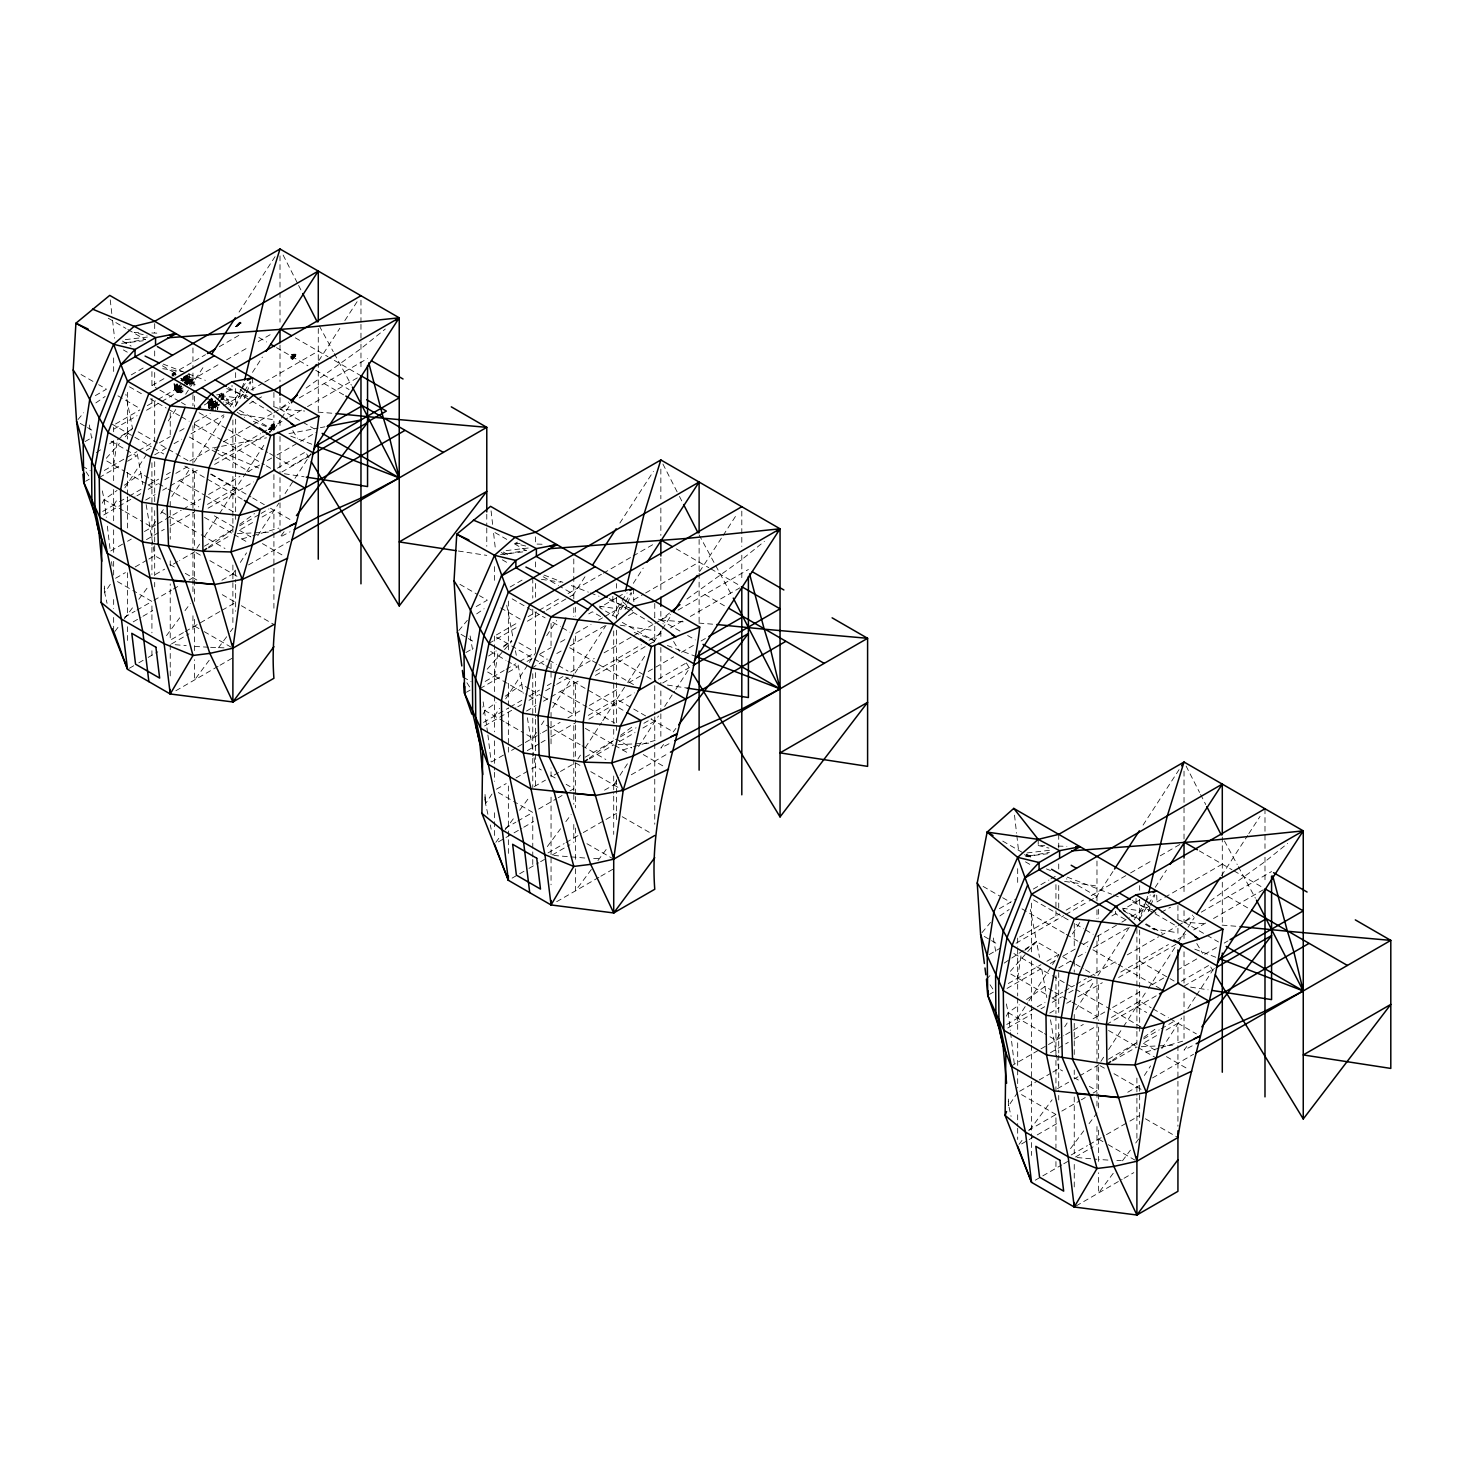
<?xml version="1.0" encoding="UTF-8"?>
<svg xmlns="http://www.w3.org/2000/svg" width="1464" height="1464" viewBox="0 0 1464 1464"><rect width="100%" height="100%" fill="white"/><g stroke="black" fill="none" stroke-linecap="round" stroke-linejoin="round"><path stroke-width="0.75" stroke-dasharray="5 3.75" d="M295.856 354.654L290.714 357.198L294.813 356.081L294.74 354.691L295.106 356.136C287.31 362.798 299.461 352.568 294.081 354.727L291.72 354.325L295.527 354.233L292.617 359.137L294.74 354.819L292.709 359.137L296.094 355.038L291.062 358.46L295.856 354.654L294.173 354.727C299.059 353.867 288.518 362.798 295.838 354.965L294.941 356.027L295.49 354.544M185.635 384.007C188.344 379.871 181.133 378.206 184.226 379.579L185.47 380.732L185.05 383.477M240.974 323.068C239.547 324.02 238.266 323.489 240.974 323.068C233.709 327.552 235.558 327.552 240.572 322.446L235.869 326.655L240.096 322.226L239.181 322.83L235.942 326.71L240.096 322.226L240.938 322.794L236.381 326.618L240.096 322.226L238.961 324.056M179.413 385.49L180.914 390.339L178.919 390.705L174.326 388.052L176.998 385.709L178.919 386.807L178.919 389.497L175.643 391.4L174.033 383.714L175.643 391.4L177.785 392.627L182.963 391.84L182.963 387.027M208.858 408.419L208.529 401.74L209.864 409.261M273.841 423.865L271.718 424.615C272.853 441.396 277.501 411.842 270.767 428.458L268.516 430.251L272.103 427.671L271.718 424.615L273.841 423.865L273.914 429.41L269.504 431.697M184.94 382.598C188.051 373.796 192.608 383.696 186.623 384.172M186.953 384.355L187.502 381.226M191.674 380.311C178.26 385.654 198.116 373.448 190.302 384.94M187.447 384.062L188.124 381.83M189.167 378.847L188.801 382.214M189.808 382.726L186.88 383.714M235.942 326.71L239.346 322.83L235.942 326.71L240.663 323.105L237.497 325.264L239.822 322.538L236.308 325.795L239.785 322.263M182.854 381.335L183.275 378.389L187.227 375.608L194.017 379.542L194.017 385.929M187.667 374.711L182.963 377.401L185.214 378.902L184.976 380.603L181.06 378.334M113.661 465.076L117.083 441.927M209.663 400.294L209.608 408.236M494.503 676.057L498.236 650.803M1017.681 978.117L1021.122 954.967M211.237 397.988L210.267 400.532L214.256 401.685L214.531 407.523L218.191 406.205L218.612 404.448L215.885 405.253M294.941 356.027L294.685 354.617C286.596 360.766 293.349 352.421 294.685 354.617L294.813 356.081L296.076 355.166L292.599 358.955M172.715 376.047L173.411 373.338L175.717 373.942L174.564 375.37M212.06 401.301C211.457 403.497 210.999 408.236 214.531 407.523L217.495 405.821M212.536 401.411L213.104 407.431M208.766 402.179L209.206 399.928M210.267 400.532L210.944 409.865M212.317 398.592L210.907 403.405L212.005 410.487M272.084 424.103L273.786 426.262L273.365 428.458L271.206 430.306L270.712 429.172L271.115 427.415L274.079 429.08L269.321 431.715M215.592 402.728L213.524 405.894L215.922 407.267L216.8 403.79L210.907 403.405L215.592 400.715L215.592 408.419M215.922 407.267L216.745 402.161L215.08 401.209M239.291 323.91L240.938 322.794L238.961 323.818L239.584 322.922M185.599 382.214L187.776 379.011L189.753 379.194M190.851 384.355L191.107 379.981M238.98 323.8L239.346 322.83L235.777 326.545L240.005 323.507M290.75 356.905L293.386 357.527L292.892 359.009L295.527 354.233L290.622 357.198M220.57 397.714L235.375 406.26L241.231 390.065M241.963 388.033L244.159 381.958M616.326 597.934L599.545 607.615L616.198 617.241L621.322 603.058M1139.504 899.994L1122.742 909.675L1139.395 919.301L1145.251 903.087M1145.983 901.074L1148.179 894.998M244.232 398.592L245.897 394.438M246.721 392.37L250.875 381.976M625.073 609.573L626.738 605.419M627.562 603.333L631.716 592.957M1148.27 911.633L1149.917 907.479M1150.759 905.393L1154.895 895.016M274.354 426.097L271.773 426.244L271.151 427.762L273.365 428.458L274.354 426.097L272.999 424.487M236.491 326.728L238.852 323.617L236.308 325.649L237.534 324.88M292.196 356.246L290.897 356.96L293.075 354.361M293.129 357.509L292.068 358.955L292.672 356.978L294.813 356.081M171.892 376.065L175.04 373.283L173.576 375.736M102.224 503.177L104.182 499.627L117.047 490.458M211.53 400.367L207.98 402.417L209.48 407.267L211.402 408.383L213.451 407.193L211.53 406.095L209.041 407.944L208.565 404.082L210.853 401.978L210.432 399.727L213.451 401.484L213.524 409.609M483.047 714.158L485.005 710.589L496.04 702.738M1006.244 1016.217L1008.202 1012.649L1019.237 1004.798M235.375 406.26L243.39 392.993M244.525 391.089L250.252 381.61M616.198 617.241L624.213 603.955M625.366 602.07L631.076 592.591M1139.395 919.301L1147.41 906.033M1148.545 904.13L1154.273 894.65M291.684 358.735L294.191 355.953L291.793 358.955L293.093 357.362M113.661 505.098L117.395 499.352M124.861 487.86L147.242 453.401M168.323 420.937L175.772 409.481M185.69 394.219L189.405 388.491M190.649 386.588L204.283 365.579M239.053 312.052L275.049 256.639M209.48 403.552L213.634 397.147M217.697 399.489L221.851 393.084L223.754 394.2L223.754 402.197M215.446 406.992L217.495 403.844L215.592 402.71M221.686 397.403L223.754 394.2L216.617 394.877M155.66 521.44L151.927 527.186L144.277 522.758M160.637 513.791L164.352 508.045M171.819 496.552L190.466 467.84M194.2 462.112L223.937 416.307M230.141 406.754L241.304 389.57M242.548 387.667L246.263 381.921M252.485 372.368L262.404 357.088M199.598 544.169L194.62 551.837L179.615 560.511M204.576 536.519L218.246 515.456M219.49 513.553L245.568 473.403M246.812 471.481L265.405 442.86M274.079 429.501L280.283 419.967M281.527 418.045L290.201 404.668M318.768 360.711L339.868 328.211M344.827 320.579L357.253 301.456M232.886 573.925L235.375 570.1M240.334 562.432L246.556 552.861M257.755 535.641L278.874 503.122M285.077 493.569L293.752 480.21M294.978 478.307L311.1 453.511M494.503 716.061L499.48 708.411M505.684 698.84L528.065 664.382M529.309 662.46L535.531 652.889M546.694 635.724L556.594 620.462M572.717 595.647L585.124 576.542M619.876 523.032L653.402 471.426M536.483 732.421L532.768 738.167L525.1 733.739M541.46 724.753L543.949 720.928M552.66 707.533L573.797 674.977M575.041 673.074L606.023 625.366M612.208 615.832L620.901 602.454M622.145 600.551L627.104 592.902M633.308 583.349L643.245 568.05M577.951 758.974L580.421 755.149M585.399 747.5L601.576 722.612M602.802 720.691L626.409 684.365M627.635 682.462L646.228 653.841M653.676 642.385L661.106 630.929M662.35 629.026L671.043 615.649M699.591 571.674L721.935 537.288M723.179 535.367L736.831 514.34M613.709 784.905L618.686 777.238M619.931 775.334L627.397 763.842M638.578 746.603L658.471 716.006M664.656 706.453L674.575 691.191M675.819 689.288L689.452 668.298M1017.681 1018.139L1027.637 1002.822M1028.881 1000.9L1051.262 966.441M1052.506 964.52L1058.728 954.949M1072.362 933.959L1079.792 922.521M1095.914 897.707L1113.281 870.97M1143.073 825.092L1179.069 769.661M1059.68 1034.481L1055.947 1040.227L1044.473 1033.584M1064.657 1026.813L1067.146 1022.988M1075.839 1009.593L1094.486 980.88M1129.201 927.426L1096.975 977.037L1096.975 1063.797M1134.161 919.795L1144.098 904.514M1145.324 902.611L1150.301 894.962M1155.261 887.312L1166.442 870.11M1103.618 1057.209L1098.64 1064.877L1079.883 1075.711M1108.596 1049.56L1122.266 1028.497M1123.51 1026.575L1147.117 990.25M1148.362 988.346L1176.855 944.445M1178.099 942.541L1186.792 929.164M1188.018 927.261L1194.24 917.708M1221.543 875.655L1247.621 835.523M1248.847 833.602L1260.028 816.4M1144.372 1075.473L1150.576 1065.902M1161.776 1048.663L1181.649 1018.066M1187.853 1008.513L1195.283 997.076M1196.527 995.154L1213.876 968.454M291.903 358.772C293.66 356.118 288.884 359.741 294.118 355.532L290.714 357.198M110.294 584.356L104.694 592.664L107.055 603.314M487.896 814.295L485.536 803.644L492.252 793.671M1017.681 1092.4L1008.714 1105.704L1011.075 1116.355M176.998 386.825L174.948 389.589L174.033 383.714M178.919 387.923L176.87 390.687L176.998 383.568M181.06 389.15L178.992 391.913L178.992 385.526M176.705 392.004L175.332 384.41L177.693 385.252L180.914 393.029L182.963 390.266M291.94 358.991L293.148 357.472M114.997 631.368L118.968 626.025M124.257 618.888L133.517 606.407M138.805 599.27L148.084 586.789M166.493 635.632L179.724 617.79M185.013 610.653L190.302 603.534M209.187 660.282L194.62 679.882L194.62 659.715M218.447 647.802L229.043 633.528M230.36 631.753L233.014 628.184M495.82 842.349L499.791 836.987M505.098 829.85L514.358 817.37M519.647 810.251L528.907 797.77M547.316 846.595L560.547 828.77M565.854 821.633L571.143 814.496M591.346 869.47L575.462 890.862L575.462 868.445M597.952 860.558L607.231 848.077M1019.017 1144.409L1022.988 1139.047M1029.595 1130.135L1052.104 1099.83M1070.513 1148.654L1083.744 1130.83M1089.033 1123.693L1096.975 1113.006M1113.207 1173.304L1098.64 1192.922L1098.64 1172.755M1122.467 1160.824L1130.409 1150.137M1135.716 1143L1139.669 1137.656M284.108 531.743L280.008 537.105L290.073 531.798M663.576 744.499L660.85 748.086L670.915 742.76M673.166 731.963L675.892 728.395M1186.773 1046.559L1184.028 1050.146L1194.112 1044.82M238.687 323.654L239.547 323.507M77.995 419.582L83.668 412.775M292.306 356.777L291.043 358.204M458.818 630.563L467.345 620.352M982.015 932.623L990.524 922.412M180.603 384.483C177.602 385.691 177.931 389.955 181.115 387.027M106.323 458.25L119.426 443.427M125.245 436.821L131.065 430.233M291.354 358.479L292.379 356.557M487.164 669.231L511.906 641.214M1010.361 971.291L1036.549 941.626L1030.327 909.455M237.497 325.356L235.777 326.545L238.705 323.965M986.443 979.233L992.446 973.066M291.299 358.515L292.727 357.125M268.553 429.593L274.079 429.08M186.257 376.102L187.319 378.078L185.178 379.487L183.275 378.389L187.319 375.351L187.319 384.995L185.178 381.592L185.178 375.479L189.222 377.822L185.068 380.219L191.839 384.007M273.622 406.589L280.008 409.06L288.701 402.051M306.104 388.052L360.968 348.615L385.325 329.016M669.542 613.032L660.85 620.022L654.445 617.57M686.927 599.032L741.809 559.577L764.409 541.387M1177.642 919.63L1184.028 922.082L1192.739 915.092M1210.124 901.092L1264.987 861.656L1287.606 843.447M117.395 439.822L132.529 428.586L125.886 394.274M503.268 647.051L511.686 640.811M1024.782 950.356L1036.549 941.626L1056.88 953.357M180.566 386.222L178.608 387.667L179.267 388.509L181.518 387.521L179.285 388.381L178.352 387.027L181.207 386.789M216.8 403.79L212.225 405.62L207.98 402.417L209.151 405.967L214.531 407.523M208.474 547.17L232.41 529.712M239.785 524.332L254.516 513.589M589.297 758.132L613.251 740.692M620.608 735.312L633.509 725.906M1112.494 1060.192L1136.43 1042.752M1143.805 1037.372L1156.706 1027.984M175.003 374.839L174.765 372.881L173.063 374.052L177.656 374.821M124.385 485.224L140.928 473.458L136.719 451.022M505.226 696.205L521.77 684.438L517.982 664.235M1026.575 999.564L1044.948 986.498L1041.179 966.295M95.837 402.911L105.152 396.47M476.66 613.892L484.127 608.731M999.857 915.952L1009.19 909.492M235.96 326.563L237.644 325.429M291.757 354.8L294.685 354.617M96.331 452.614L102.041 448.808M109.672 443.757L113.478 441.231M121.091 436.18L132.529 428.586M488.592 656L496.223 650.931M503.836 645.88L511.448 640.829M1004.176 963.111L1009.886 959.323M1011.789 958.06L1023.226 950.465M1025.129 949.203L1036.549 941.626L1039.495 957.328M180.676 386.002L179.029 387.887M237.735 324.825L236.308 325.795M182.982 379.853L184.72 378.883M95.38 395.609L106.469 389.186L98.655 384.666M131.248 374.894L144.936 366.988M163.895 378.682L152 385.544L157.892 388.93M171.819 374.107L205.491 354.672M219.344 346.657L239.144 335.219M175.973 374.546L174.948 375.15L175.973 374.235L173.905 373.448M181.06 380.329L187.319 376.724M180.914 380.622L182.963 379.432L189.222 381.83L194.017 379.542L183.275 378.389M175.643 384.995L175.643 391.4L174.619 385.581L176.87 384.282M177.785 384.227L176.394 385.014L177.785 392.627L181.06 390.742M187.227 378.81L185.05 380.073L189.222 373.814L189.643 385.27L194.017 382.745M176.76 386.807L177.785 386.222L177.785 392.627L178.919 390.705L177.931 386.972L174.216 384.538L174.509 387.557L174.362 384.904M184.19 382.525L189.442 379.359M189.478 379.981L191.985 381.445L189.149 379.798M178.919 386.807L175.332 388.875L174.948 386.899L176.87 387.997M85.077 441.579L92.689 437.169M115.546 423.974L139.922 409.902M147.315 405.638L155.532 400.88M158.258 399.324L181.408 385.947M183.329 384.831L218.63 364.463M226.536 359.888L248.331 347.316M258.231 341.606L272.084 333.591M180.914 386.624L177.931 386.972L181.646 387.045M186.093 383.623L189.222 381.83L187.227 375.608M113.936 429.062L137.085 415.703M146.528 410.249L159.741 402.618M161.699 401.484L183.183 389.076M219.106 394.676L221.851 393.084L221.155 399.032M204.265 404.997L212.408 400.075M218.722 396.653L232.026 388.967L232.026 385.38M211.347 401.154L212.317 400.605L212.317 410.304M219.069 396.909L223.754 394.2L219.71 397.22L219.71 394.493L220.79 396.47M208.565 404.082L209.041 407.944L208.565 404.082L214.677 400.569M208.785 404.174L213.451 401.484L211.402 404.668L209.004 403.277L208.529 400.99L211.402 402.655M209.151 405.967L216.581 401.667M210.926 405.4L216.489 402.399M219.6 400.605L223.754 398.19L219.71 395.866M211.292 407.193L215.592 404.705L218.191 406.205L217.495 409.536L217.495 401.813M217.495 403.808L213.945 405.857L218.612 404.448L215.446 404.997M85.589 481.29L89.341 479.131M104.31 470.475L136.902 451.662M138.879 450.509L154.69 441.396L154.69 401.374M99.241 477.557L121.878 464.509M127.533 461.233L136.646 455.963L109.873 440.499M146.199 450.455L150.023 448.258M159.265 442.915L170.3 436.547M179.706 431.111L187.282 426.738M194.877 422.346L210.212 413.507M223.608 405.766L248.953 391.126M250.948 389.991L262.825 383.129M264.801 381.976L318.274 351.104M154.69 454.828L166.347 448.112M174.051 443.665L181.701 439.237M191.034 433.856L223.937 414.861M249.594 403.497L253.4 401.301M102.681 511.43L117.578 502.847M119.536 501.713L127.35 497.193M129.29 496.076L141.02 489.305M148.834 484.785L158.606 479.149M166.439 474.629L170.355 472.36M189.936 461.05L213.433 447.49M223.223 441.835L250.637 426.006M252.595 424.889L272.176 413.58M274.134 412.445L289.598 403.515M299.205 397.97L367.555 358.515M103.761 514.98L135.036 496.918M136.921 495.839L140.672 493.661M148.175 489.342L157.435 483.998M164.773 479.753L172.112 475.507M175.845 473.366L187.246 466.778M145.723 500.029L155.147 494.594M162.687 490.239L166.457 488.061M170.227 485.883L200.129 468.626M214.824 460.135L260.555 433.728M262.477 432.63L287.694 418.063M289.671 416.929L305.519 407.779M307.495 406.626L360.968 375.754L329.912 357.838M214.586 464.436L264.142 435.815M266.1 434.698L271.956 431.313M110.733 550.958L123.8 543.418M127.533 541.277L131.284 539.1M144.424 531.524L155.825 524.936M157.783 523.801L181.243 510.259M183.183 509.143L200.788 498.968M208.62 494.448L239.95 476.367M247.782 471.847L259.531 465.058M267.363 460.538L275.195 456.018M277.154 454.883L298.693 442.457M300.651 441.323L316.315 432.283M146.455 539.63L164.279 529.327M170.227 525.905L194.62 511.814L194.62 471.792M207.467 504.403L235.649 488.134M208.089 508.209L253.583 481.931M277.465 468.151L304.475 452.559M311.1 454.517L291.299 465.955L269.724 453.492M281.912 471.975L308.556 456.603M115.619 578.243L125.392 572.607M135.164 566.952L146.876 560.181M148.834 559.065L154.69 555.679L160.436 558.992M155.294 574.529L164.627 569.148M177.73 561.59L170.227 565.928L170.227 559.248M204.393 546.2L231.751 530.407M239.565 525.887L259.146 514.578M261.104 513.443L268.937 508.923M208.547 547.957L231.001 534.982M240.627 529.437L254.187 521.605M262.056 517.067L273.914 510.222L273.914 530.499M124.477 617.296L135.036 611.202M136.921 610.122L151.927 601.448L132.803 590.413M153.885 600.332L171.471 590.175M173.411 589.04L179.285 585.655M189.057 580.019L192.955 577.768M133.206 621.871L141.02 617.351M142.978 616.234L152.75 610.579M221.906 580.256L236.784 571.674M248.514 564.903L289.579 541.186M183.366 632.613L170.227 640.189L170.227 583.935M185.233 631.533L220.021 611.44M221.979 610.305L235.649 602.418L222.071 594.567M129.399 668.243L136.921 663.906M138.787 662.826L146.29 658.489M148.175 657.409L157.783 651.846M171.471 643.959L189.057 633.802M175.863 690.734L218.063 666.358M220.021 665.223L233.691 657.336M476.203 606.572L487.311 600.167L479.478 595.647M510.131 586.991L523.801 579.104M465.9 652.541L473.513 648.149M496.388 634.955L518.915 621.944M528.138 616.619L536.373 611.861M539.081 610.287L560.309 598.044M568.032 593.579L601.429 574.291M603.424 573.156L631.149 557.144M633.125 556.009L654.902 543.418M488.958 643.391L517.927 626.665M527.369 621.212L544.48 611.33M546.438 610.213L567.922 597.806M569.88 596.672L573.797 594.421L560.401 586.68M588.711 613.874L592.334 611.787L602.052 617.387M618.046 596.928L624.982 592.938M466.43 692.252L470.164 690.093M485.151 681.455L504.183 670.457M506.123 669.341L515.804 663.741M519.72 661.49L531.578 654.646M480.082 688.538L502.701 675.471M508.356 672.214L517.487 666.943L507.917 661.417M527.04 661.435L532.768 658.123L511.723 645.972M540.106 653.877L551.123 647.527M560.529 642.092L568.105 637.718M575.718 633.326L591.035 624.469M598.703 620.059L602.528 617.845M604.449 616.728L625.842 604.394M633.766 599.819L643.666 594.091M645.642 592.957L699.115 562.084M531.652 668.042L547.17 659.093M556.796 653.53L562.524 650.217M604.76 625.842L568.27 646.905L596.964 663.466M628.532 615.575L634.223 612.281L622.731 601.777M483.523 722.411L508.173 708.173M510.131 707.039L521.861 700.268M529.675 695.766L539.447 690.111M547.28 685.591L551.196 683.34M559.028 678.82L562.945 676.551M570.777 672.031L594.274 658.471M604.065 652.816L631.478 636.986M633.436 635.852L653.017 624.542M654.975 623.426L670.439 614.496M678.107 610.067L748.397 569.478M484.602 725.943L515.877 707.899M517.744 706.801L521.495 704.642M528.998 700.304L538.258 694.961M545.596 690.734L554.783 685.427M556.686 684.328L568.087 677.741M526.546 711.01L535.97 705.575M543.51 701.219L549.165 697.944M551.05 696.864L579.122 680.65M595.665 671.116L641.397 644.709M649.064 640.28L662.588 632.466M670.512 627.891L682.389 621.029M690.313 616.454L739.814 587.869M595.427 675.398L646.942 645.661M648.881 644.544L654.756 641.159L654.756 626.189M491.575 761.939L504.641 754.399M515.877 747.903L508.356 752.24L508.356 707.789M517.744 746.823L523.38 743.584M525.247 742.486L540.582 733.647M542.522 732.512L548.396 729.127M550.354 728.011L560.108 722.356M567.922 717.854L581.629 709.948M589.461 705.428L618.833 688.464M628.623 682.81L640.372 676.039M648.204 671.519L673.66 656.824M681.492 652.285L695.199 644.38M701.036 641.012L706.819 637.663M527.296 750.593L539.173 743.73M541.149 742.596L545.12 740.308M551.05 736.886L575.462 722.795L575.462 682.773M588.29 715.384L616.49 699.097L631.789 707.936M588.931 719.172L634.424 692.911M658.306 679.113L687.238 662.405M662.753 682.956L689.398 667.566M496.461 789.206L506.233 783.569M515.987 777.933L529.675 770.027M531.633 768.911L535.531 766.642L541.277 769.973M534.269 786.589L545.468 780.129M558.571 772.553L551.05 776.89L551.05 767.996M560.438 771.473L575.462 762.817L581.19 766.13M585.234 757.163L616.49 739.119L631.789 747.958M620.407 736.85L636.071 727.809M643.904 723.289L651.736 718.769M589.388 758.919L613.709 744.883M619.528 741.534L635.028 732.586M642.897 728.029L654.756 721.185M505.318 828.276L515.877 822.182M517.744 821.103L532.768 812.428L513.626 801.394M538.624 809.043L556.21 798.887M558.168 797.77L562.066 795.501M569.88 790.999L573.797 788.748L566.147 784.32M498.401 841.873L512.089 833.968M514.047 832.851L521.861 828.331M523.801 827.197L533.573 821.56M604.559 790.176L617.625 782.636M631.295 774.749L668.462 753.301M548.012 852.926L564.189 843.575M566.074 842.495L581.318 833.693M583.276 832.577L616.49 813.398M512.107 878.126L517.744 874.886M519.629 873.788L527.132 869.47M528.998 868.372L538.624 862.827M540.582 861.692L544.48 859.441M552.294 854.939L569.88 844.783M556.686 901.696L598.904 877.32M600.862 876.204L614.532 868.298M999.4 908.632L1015.888 899.116M1033.328 889.051L1048.956 880.029M1050.914 878.894L1056.77 875.509M989.097 954.601L1000.516 948.013M1019.566 937.015L1059.552 913.92M1066.14 910.132L1083.506 900.104M1091.211 895.639L1128.579 874.063M1130.574 872.928L1152.351 860.356M1160.275 855.781L1182.052 843.191M1016.034 943.219L1063.761 915.659M1065.719 914.524L1087.221 902.117M1089.161 900.982L1096.975 896.48L1066.378 878.803M1111.908 915.933L1120.93 910.718M989.627 994.312L993.361 992.153M1008.33 983.515L1040.941 964.684M1046.87 961.262L1058.728 954.418M1007.049 988.42L1040.666 969.003M1050.219 963.495L1055.947 960.183M1063.303 955.937L1076.15 948.526M1083.726 944.152L1091.302 939.778M1096.975 936.503L1119.978 923.217M1121.881 922.119L1129.549 917.69M1131.471 916.592L1149.02 906.454M1156.944 901.879L1162.892 898.438M1164.868 897.304L1222.294 864.144M1058.728 967.869L1070.367 961.153M1078.071 956.687L1085.721 952.277M1127.957 927.902L1091.449 948.965L1116.318 963.33M1006.72 1024.471L1035.268 1007.982M1037.226 1006.848L1045.04 1002.328M1052.854 997.826L1062.644 992.171M1064.602 991.055L1074.393 985.4M1076.351 984.266L1086.142 978.611M1088.1 977.476L1117.471 960.53M1127.262 954.876L1158.591 936.795M1160.549 935.661L1176.214 926.621M1178.172 925.486L1193.636 916.556M1201.304 912.127L1271.576 871.538M1007.781 1028.003L1031.553 1014.296M1040.941 1008.879L1044.692 1006.701M1052.195 1002.364L1061.455 997.021M1068.793 992.793L1076.131 988.548M1079.865 986.388L1095.072 977.604M1049.743 1013.07L1059.167 1007.635M1066.707 1003.279L1072.362 1000.004M1077.888 996.819L1102.319 982.71M1120.747 972.078L1168.418 944.554M1177.989 939.028L1185.785 934.526M1193.709 929.951L1205.586 923.089M1213.51 918.514L1264.987 888.794M1118.606 977.476L1175.976 944.353M1011.038 1066.158L1039.056 1049.963M1040.941 1048.883L1046.559 1045.644M1048.444 1044.546L1063.761 1035.707M1065.719 1034.572L1083.305 1024.434M1093.077 1018.779L1104.808 1012.008M1112.64 1007.488L1142.012 990.524M1151.802 984.869L1165.509 976.964M1177.257 970.174L1196.838 958.883M1204.671 954.345L1216.419 947.574M1224.233 943.072L1228.076 940.84M1050.493 1052.653L1068.299 1042.368M1074.247 1038.946L1094.889 1027.014M1111.487 1017.443L1139.669 1001.156L1151.161 1007.781M1106.4 1024.526L1157.621 994.971M1181.485 981.191L1210.435 964.465M1184.028 986.114L1214.479 968.546M1019.639 1091.266L1037.226 1081.127M1039.184 1079.993L1050.914 1073.222M1052.854 1072.087L1058.728 1068.72L1062.553 1070.916M1057.466 1088.649L1068.647 1082.189M1077.998 1076.79L1074.247 1078.95L1074.247 1070.056M1108.413 1059.222L1135.771 1043.429M1143.585 1038.909L1159.25 1029.869M1161.208 1028.753L1174.915 1020.829M1112.585 1060.979L1136.906 1046.943M1144.647 1042.459L1158.207 1034.645M1166.076 1030.089L1177.934 1023.245L1177.934 1043.521M1028.497 1130.336L1055.947 1114.488L1055.947 1148.105M1061.821 1111.103L1079.389 1100.946M1081.347 1099.83L1085.263 1097.561M1093.077 1093.059L1096.975 1090.808L1089.326 1086.38M1021.598 1143.933L1035.268 1136.027M1037.226 1134.911L1058.728 1122.504M1127.756 1092.236L1140.822 1084.696M1152.534 1077.925L1193.599 1054.226M1071.191 1154.986L1087.386 1145.635M1089.271 1144.555L1104.515 1135.753M1106.455 1134.637L1127.957 1122.211M1129.915 1121.095L1139.669 1115.458M1035.304 1180.185L1040.941 1176.946M1042.807 1175.866L1061.821 1164.887M1063.761 1163.77L1067.677 1161.501M1075.491 1156.999L1093.077 1146.843M1076.131 1205.933L1122.101 1179.38M1124.041 1178.264L1133.813 1172.627M268.37 429.611C271.041 424.743 272.78 434.662 271.279 429.281M257.133 399.269L264.581 395.225M525.704 546.035L515.017 543.455L518.75 541.424M1161.153 912.31L1170.486 907.241M187.319 378.078L189.222 381.83L186.257 383.293M217.807 405.162L219.71 404.156M175.04 373.283L172.13 375.077L175.717 373.942L173.008 374.107L173.996 376.394M294.776 354.928C293.605 357.143 290.037 353.263 293.203 354.727L291.684 354.434M185.214 378.902L182.799 379.67L180.914 378.59L182.963 379.414M241.835 538.972L250.509 536.428M252.686 535.787L278.727 528.12M622.676 749.952L631.35 747.39M633.509 746.75L657.391 739.741M1145.854 1052.012L1158.884 1048.187M1161.044 1047.547L1184.925 1040.52M273.786 426.262L271.481 426.61L274.427 425.804L273.347 423.682L273.073 429.245L271.773 430.416L270.529 428.421M272.322 426.28L274.427 425.804L273.914 429.41L272.103 427.671M219.307 446.721L212.573 447.984L258.689 468.004M221.558 446.3L266.466 437.828M288.939 433.582L318.127 428.092M320.378 427.653L324.862 426.811M125.593 342.887L145.339 339.282M506.434 553.85L526.18 550.263M1029.613 855.909L1049.377 852.322M121.622 343.363L143.326 340.746M500.468 554.582L524.149 551.727M1025.642 856.403L1049.56 853.512M125.282 339.63L147.37 337.049M506.123 550.61L528.211 548.012M1027.106 852.926L1051.39 850.09M237.26 533.683L272.249 531.963M618.082 744.664L648.717 743.163M1141.28 1046.723L1174.091 1045.113M138.586 332.603L134.176 332.474L147.004 335.567M151.817 332.987L158.441 333.17M515.017 543.455L521.623 543.638M537.068 544.077L543.675 544.279M1038.214 839.366L1038.214 845.515L1044.82 845.698M1058.051 846.082L1066.872 846.338M208.382 647.216L195.06 646.466M210.615 647.308L223.974 647.838M584.758 858.014L553.795 855.47M593.67 858.362L600.35 858.636M1107.955 1160.074L1099.08 1159.488M1116.867 1160.421L1121.314 1160.604M280.008 397.622L280.008 409.06L304.64 411.036M318.091 412.116L333.755 413.36M683.249 621.834L660.85 620.022L660.85 608.603M698.914 623.078L714.597 624.341M1184.028 910.663L1184.028 922.082L1206.428 923.894M1222.111 925.138L1237.794 926.401M223.955 397.256L222.18 396.232L222.967 399.196L228.146 399.672L228.146 406.077M175.168 644.691L186.221 645.679M1076.992 1157.53L1096.865 1159.305M162.724 368.672L182.158 371.472M220.533 395.5L235.649 397.696M541.406 579.341L560.84 582.141M599.215 606.169L616.49 608.658M1064.584 881.401L1096.975 886.068M1122.394 908.229L1139.669 910.718M284.382 473.75L304.091 476.788M458.324 551.013L486.78 555.387M667.419 685.061L687.11 688.098M1190.598 987.12L1208.111 989.829M241.523 414.55L273.914 419.784M620.187 625.165L654.756 630.746M1152.022 928.634L1177.934 932.806M183.037 379.322L185.196 381.244M214.256 401.685L216.745 402.161M271.773 426.244L270.639 426.006L274.427 425.804L273.073 429.245L271.115 427.415M293.075 355.002L291.903 354.398M1038.214 845.515L1048.901 848.095M163.126 364.06L186.312 372.991M188.417 373.796L205.363 380.329M226.7 388.527L248.02 396.744M290.769 436.144L316.059 445.861M543.967 575.041L562.926 582.343M571.344 585.582L588.345 592.115M590.468 592.938L598.996 596.232M609.664 600.332L628.861 607.725M667.383 645.496L696.882 656.842M1067.146 877.101L1111.524 894.175M1113.665 894.998L1120.052 897.469M1132.861 902.391L1152.04 909.784M1194.789 949.166L1217.975 958.096M253.4 421.394L273.914 429.647M634.223 632.375L654.756 640.628M1046.412 868.902L1050.512 870.549M180.914 378.59L183.805 379.926M676.148 548.835L708.814 567.684M710.754 568.801L741.809 586.735M1199.345 850.895L1231.993 869.744M1233.932 870.86L1263.048 887.678M295.325 337.855L327.973 356.704M704.971 594.549L726.638 607.066M1228.168 896.609L1249.835 909.126M258.853 337.452L266.686 341.972M276.495 347.645L307.898 365.762M315.73 370.3L349.091 389.552M324.148 383.586L343.839 394.951M679.973 631.076L660.85 620.022L663.174 623.938M687.623 635.486L695.29 639.914M1184.028 922.082L1205.073 934.233M1206.995 935.35L1218.469 941.974M494.978 532.585L506.764 539.393M514.614 543.931L526.399 550.739M609.097 598.465L630.691 610.946M632.668 612.08L652.303 623.426M1132.294 900.525L1177.459 926.621M280.008 409.06L301.053 421.211M302.975 422.309L314.449 428.934M108.263 318.219L125.922 328.412M127.899 329.546L145.577 339.758M228.256 387.502L249.868 399.965M251.826 401.099L271.462 412.445M503.287 552.038L510.131 555.991M1026.465 854.098L1033.328 858.05M1002.749 841.123L1024.233 853.512M1026.173 854.628L1032.029 858.014M1123.327 910.718L1162.361 933.263M501.255 552.55L505.153 554.783M543.181 576.743L558.498 585.582M622.218 622.383L654.756 641.159M1024.452 854.61L1028.35 856.843M1145.415 924.443L1154.986 929.969M226.371 398.647L228.146 399.672L225.968 400.916L223.022 399.215M185.068 376.87L191.857 380.786M502.28 559.779L508.099 563.146M1025.459 861.839L1031.296 865.206M1125.249 919.447L1115.531 913.847L1115.531 908.467M122.445 341.057L131.138 346.09M162.358 365.78L175.735 373.503M183.384 377.913L196.835 385.691M225.95 402.49L233.709 406.974M239.474 410.304L273.914 430.178L273.914 415.227M187.319 380.713L189.222 381.83M123.379 349.933L127.276 352.165M208.126 398.775L219.271 405.29M212.774 402.325L215.775 404.064M213.451 403.478L210.853 401.978L211.53 406.095M213.543 403.899L216.416 405.546M207.925 401.612L215.354 405.894M182.963 389.15L181.06 388.052L177.473 390.119L180.914 390.339L178.992 389.241M159.85 390.065L179.468 401.392M181.426 402.527L185.361 404.796M199.086 412.72L226.554 428.586M228.512 429.702L267.747 452.358M512.18 598.868L525.375 606.48M527.26 607.578L545.102 617.863M552.752 622.292L560.401 626.702M562.322 627.8L569.972 632.228M616.49 659.093L654.756 681.181M1033.493 899.848L1068.281 919.923M1075.949 924.351L1083.598 928.762M1085.501 929.86L1093.151 934.288M1139.669 961.153L1174.11 981.026M129.472 386.807L142.667 394.42M150.206 398.775L166.182 407.998M168.085 409.097L179.56 415.721M181.481 416.837L189.13 421.248M194.895 424.578L222.071 440.261M224.01 441.396L264.344 464.674M266.265 465.79L273.914 470.2M459.916 584.337L477.52 594.512M500.706 607.908L521.751 620.041M598.868 664.583L633.93 684.823M983.094 886.415L1000.717 896.572M1002.675 897.707L1010.508 902.227M1021.982 908.851L1064.291 933.282M1066.231 934.398L1077.87 941.132M1079.81 942.249L1087.569 946.732M1118.24 964.428L1161.044 989.133M81.032 374.51L96.697 383.55M117.962 395.829L139.007 407.962M189.35 437.041L216.123 452.504M218.045 453.602L249.191 471.591M518.951 642.788L533.701 651.297M539.356 654.573L547.005 658.983M548.927 660.099L556.576 664.51M558.498 665.608L568.05 671.134M633.711 709.034L649.01 717.872M650.931 718.989L673.184 731.835M1062.553 956.633L1074.027 963.257M1075.949 964.355L1083.598 968.784M1085.501 969.882L1095.072 975.408M1153.065 1008.897L1168.382 1017.736M1170.285 1018.834L1196.381 1033.895M496.406 637.133L510.588 645.313M534.177 658.946L544.004 664.619M545.962 665.754L553.831 670.292M565.635 677.1L623.408 710.461M1136.906 1006.921L1146.605 1012.521M138.128 431.825L189.68 461.581M211.347 474.098L250.966 496.955M252.741 497.98L264.344 504.696M270.474 508.228L292.361 520.855M210.432 474.098L235.649 488.665M112.051 424.139L151.378 446.831M153.336 447.966L163.712 453.968M184.793 466.119L244.323 500.487M461.05 634.351L466.504 637.499M468.315 638.56L473.769 641.708M490.696 651.48L506.013 660.319M560.181 691.594L586.954 707.057M588.876 708.155L614.807 723.125M984.229 936.411L989.682 939.577M991.512 940.62L996.966 943.768M1013.893 953.54L1050.383 974.603M1052.323 975.719L1073.661 988.054M1075.601 989.17L1104.405 1005.805M1106.326 1006.903L1141.627 1027.289M80.209 423.389L85.662 426.536M87.474 427.58L92.927 430.727M179.34 480.613L204.21 494.978M206.131 496.076L233.965 512.162M529.639 688.977L521.77 684.438L523.252 693.314M531.597 690.111L541.277 695.693M543.181 696.791L550.83 701.219M552.752 702.317L573.797 714.469L573.797 679.369M643.263 754.582L664.583 766.88M1052.817 991.036L1044.948 986.498L1046.815 997.606M1054.794 992.171L1058.728 994.44M1062.553 996.655L1070.202 1001.065M1072.106 1002.163L1096.975 1016.528M1143.512 1043.393L1154.986 1050.017M1166.46 1056.642L1187.78 1068.94M487.677 672.013L526.948 694.686M528.907 695.821L532.841 698.09M585.362 728.413L612.849 744.279M614.807 745.414L629.63 753.96M1010.855 974.072L1050.146 996.746M1052.104 997.881L1056.038 1000.15M1108.541 1030.473L1136.046 1046.339M1138.004 1047.474L1156.304 1058.033M148.797 477.996L140.928 473.458L142.795 484.566M150.755 479.131L154.69 481.4M158.533 483.614L166.182 488.024M168.085 489.141L198.775 506.855M214.311 515.822L235.649 528.138M239.474 530.352L250.966 536.977M262.44 543.601L283.742 555.917M106.835 461.032L124.513 471.243M126.471 472.378L146.107 483.706M148.084 484.84L152 487.109M204.521 517.433L232.007 533.299M233.984 534.433L248.788 542.998M463.265 677.173L471.17 681.748M546.42 725.192L580.092 744.627M582.068 745.762L605.822 759.487M82.423 466.192L90.347 470.768M161.626 511.924L199.25 533.646M201.227 534.799L224.999 548.506M504.074 721.587L485.005 710.589L482.589 706.874M505.977 722.704L523.197 732.641M590.761 771.638L623.207 790.377M1006.354 1003.938L1008.202 1012.649L1042.551 1032.486M1104.387 1068.189L1098.64 1064.877L1098.64 1091.87M1113.958 1073.698L1142.597 1090.241M102.315 490.898L104.182 499.627L123.232 510.625M125.135 511.723L142.356 521.66M200.367 555.149L194.62 551.837L194.62 601.356M209.919 560.675L240.462 578.298M550.83 775.481L556.576 778.793M622.218 816.711L650.931 833.272M1074.027 1077.541L1079.773 1080.853M1145.415 1118.771L1177.934 1137.546M170.007 564.518L175.735 567.831M185.306 573.357L196.835 580M241.395 605.73L273.914 624.506M498.327 792.555L511.723 800.277M586.936 843.703L613.709 859.167M1021.524 1094.614L1055.947 1114.488M1098.64 1139.138L1106.29 1143.567M1108.211 1144.665L1134.984 1160.129M117.486 581.574L130.882 589.315M194.62 626.098L202.27 630.527M204.191 631.625L232.886 648.204M237.168 412.171L244.598 417.386M1145.909 903.837L1157.42 914.341M240.242 389.296L246.812 395.298M174.545 374.418L173.411 373.338L173.1 374.729M185.47 380.732L184.08 378.755L184.08 380.878M294.173 354.727L295.106 356.136L294.74 354.819M990.067 984.796L993.708 990.378M466.888 682.736L470.511 688.318M86.047 471.774L89.67 477.337M270.712 429.172L271.956 431.166M1196.783 943.548L1202.584 953.32M1210.71 966.972L1213.016 970.87M673.605 641.488L679.406 651.26M686.36 662.954L689.837 668.81M292.763 430.526L297.412 438.322M306.671 453.932L308.995 457.848M1224.435 840.94L1237.245 864.62M1238.306 866.597L1255.38 898.182M699.115 534.927L732.201 596.123M319.335 325.941L333.225 351.598M334.286 353.574L351.36 385.142M1186.114 766.075L1199.547 792.408M1200.59 794.44L1205.75 804.578M662.918 464.015L678.418 494.411M679.461 496.442L682.572 502.518M283.119 255.065L297.595 283.43M298.619 285.462L301.73 291.537M270.767 428.458L271.206 430.306M208.4 403.423L208.748 404.906M490.257 824.946L491.19 829.21M483.157 701.878L487.64 732.75M174.253 383.788L174.619 385.581M506.727 605.236L513.37 639.567M515.456 650.785L516.298 655.268M993.306 937.985L995.685 951.344M470.109 635.925L472.89 651.498M89.286 424.944L91.665 438.303M1050.53 1019.822L1056.111 1053.165M1056.496 1055.379L1058.728 1068.72M527.351 717.763L533.665 755.534M534.049 757.766L535.531 766.642M146.144 504.568L152.842 544.571M153.208 546.786L154.69 555.679M484.987 799.106L485.536 803.644L484.932 792.573M1008.202 1012.649L1010.306 1030.381M1010.581 1032.596L1014.259 1063.596M487.915 734.965L491.081 761.536M209.004 403.277L209.48 407.267M104.182 499.627L106.286 517.341M107.348 526.198L110.239 550.574M111.557 561.645L112.088 566.074M1014.515 815.173L1016.565 833.199M1016.821 835.45L1018.615 851.225M491.081 510.863L492.618 524.387M493.624 533.39L495.418 549.165M110.239 299.882L112.289 317.908M112.545 320.159L114.576 338.202M1008.293 1101.221L1008.714 1105.704L1008.367 1099.061M484.895 796.91L485.536 803.644M104.273 588.18L104.694 592.664L104.347 586.021M1156.725 895.126L1157.036 903.672M633.381 588.803L633.839 601.613M252.54 377.822L252.998 390.632M1264.987 808.769L1264.987 848.425M1264.987 857.245L1264.987 882.005M1222.294 837.005L1222.294 879.974M1222.294 882.243L1222.294 924.351M1184.028 771.162L1184.028 805.475M1184.028 807.762L1184.028 839.769M1184.028 860.356L1184.028 894.65M1184.028 933.52L1184.028 940.382M1184.028 951.82L1184.028 983.826M1184.028 992.976L1184.028 1013.564M1184.028 1015.851L1184.028 1038.708M1177.934 905.484L1177.934 919.154M1177.934 928.249L1177.934 936.759M1177.934 1045.717L1177.934 1079.023M1177.934 1081.274L1177.934 1126.292M1139.669 885.665L1139.669 890.222M1139.669 899.335L1139.669 921.131M1139.669 930.024L1139.669 1034.591M1139.669 1086.197L1139.669 1124.334M1136.906 928.451L1136.906 1029.155M1136.906 1031.388L1136.906 1044.71M1136.906 1078.071L1136.906 1095.969M1136.906 1098.22L1136.906 1138.717M1136.046 898.402L1136.046 901.989M1098.64 909.254L1098.64 918.148M1098.64 935.917L1098.64 944.811M1098.64 984.833L1098.64 1020.408M1098.64 1027.069L1098.64 1060.43M1098.64 1094.12L1098.64 1109.877M1098.64 1130.135L1098.64 1163.789M1096.975 861.015L1096.975 900.927M1096.975 909.821L1096.975 918.715M1096.975 940.949L1096.975 974.292M1096.975 1066.048L1096.975 1106.345M1096.975 1126.53L1096.975 1144.592M1074.247 923.327L1074.247 947.794M1074.247 961.134L1074.247 972.242M1074.247 1014.479L1074.247 1021.158M1074.247 1023.373L1074.247 1054.501M1074.247 1096.957L1074.247 1153.229M1074.247 1164.429L1074.247 1189.079M1058.728 834.37L1058.728 848.04M1058.728 863.98L1058.728 869.909M1058.728 885.5L1058.728 909.968M1058.728 972.499L1058.728 1014.698M1058.728 1023.702L1058.728 1052.964M1058.728 1055.215L1058.728 1090.9M1058.728 1095.42L1058.728 1099.94M1055.947 884.604L1055.947 920.161M1055.947 975.756L1055.947 1013.546M1055.947 1015.76L1055.947 1058.216M1055.947 1060.467L1055.947 1089.728M1055.947 1161.556L1055.947 1168.272M1031.553 903.123L1031.553 952.039M1031.553 960.933L1031.553 1003.169M1031.553 1005.402L1031.553 1043.191M1031.553 1045.406L1031.553 1079.06M1031.553 1081.31L1031.553 1155.462M1017.681 868.664L1017.681 884.512M1017.681 938.095L1017.681 946.988M1017.681 949.203L1017.681 995.904M1017.681 998.119L1017.681 1033.877M1017.681 1042.88L1017.681 1067.64M1017.681 1069.891L1017.681 1087.898M1017.681 1114.818L1017.681 1126.017M1017.681 1128.25L1017.681 1139.468M741.809 511.101L741.809 546.365M741.809 555.185L741.809 579.945M699.115 539.466L699.115 571.125M699.115 573.394L699.115 624.488M660.85 469.102L660.85 498.84M660.85 507.99L660.85 535.421M660.85 558.296L660.85 592.591M660.85 631.46L660.85 638.322M660.85 647.472L660.85 684.054M660.85 690.917L660.85 711.504M660.85 713.792L660.85 736.648M654.756 603.424L654.756 617.076M654.756 685.628L654.756 714.524M654.756 716.738L654.756 741.461M654.756 743.657L654.756 776.963M654.756 779.214L654.756 824.232M616.49 583.605L616.49 588.162M616.49 597.275L616.49 619.071M616.49 630.179L616.49 730.353M616.49 779.635L616.49 822.274M613.709 630.911L613.709 727.096M613.709 729.31L613.709 738.204M613.709 776.012L613.709 793.909M613.709 796.16L613.709 834.407M612.849 596.342L612.849 599.929M575.462 607.194L575.462 616.088M575.462 636.09L575.462 642.751M575.462 725.009L575.462 758.37M575.462 762.817L575.462 794.312M575.462 796.562L575.462 807.817M575.462 828.075L575.462 859.496M573.797 558.955L573.797 598.868M573.797 607.761L573.797 616.655M573.797 638.871L573.797 674.447M573.797 725.723L573.797 757.236M573.797 759.487L573.797 804.285M573.797 824.47L573.797 842.532M551.05 623.499L551.05 645.734M551.05 663.521L551.05 679.076M551.05 712.419L551.05 719.099M551.05 721.313L551.05 745.762M551.05 797.148L551.05 855.653M551.05 857.886L551.05 884.787M535.531 536.867L535.531 543.693M535.531 561.92L535.531 567.849M535.531 583.441L535.531 599.014M535.531 612.336L535.531 652.358M535.531 672.635L535.531 717.14M535.531 719.391L535.531 788.84M532.768 578.097L532.768 598.099M532.768 609.207L532.768 618.101M532.768 673.678L532.768 715.933M532.768 718.147L532.768 756.156M532.768 758.407L532.768 787.669M532.768 816.912L532.768 857.245M532.768 859.496L532.768 866.212M508.356 601.063L508.356 649.979M508.356 683.322L508.356 705.557M508.356 786.003L508.356 826.519M508.356 831.003L508.356 853.402M494.503 566.605L494.503 582.434M494.503 636.035L494.503 649.376M494.503 651.59L494.503 693.845M494.503 696.059L494.503 731.817M494.503 740.821L494.503 770.082M494.503 772.333L494.503 781.337M494.503 812.758L494.503 819.474M494.503 821.707L494.503 837.408M486.78 514.23L486.78 525.668M486.78 527.955L486.78 546.255M360.968 300.138L360.968 322.172M360.968 324.368L360.968 342.009M360.968 344.205L360.968 368.965M318.274 328.485L318.274 360.162M318.274 362.413L318.274 411.311M280.008 255.852L280.008 290.147M280.008 292.434L280.008 322.153M280.008 345.028L280.008 381.61M280.008 420.497L280.008 427.342M280.008 436.492L280.008 473.092M280.008 477.648L280.008 500.523M280.008 502.811L280.008 532.53M273.914 392.443L273.914 406.114M273.914 474.647L273.914 499.096M273.914 532.695L273.914 565.982M273.914 568.233L273.914 611M235.649 372.625L235.649 379.469M235.649 388.582L235.649 406.004M235.649 419.216L235.649 519.372M235.649 570.905L235.649 582.16M235.649 584.411L235.649 611.293M232.886 419.93L232.886 467.675M232.886 476.422L232.886 516.115M232.886 518.347L232.886 533.903M232.886 565.031L232.886 623.444M222.18 396.232L222.18 399.434M215.446 400.99L215.446 410.707M211.53 398.373L211.53 408.767M210.175 401.374L210.175 409.078M194.62 396.213L194.62 407.321M194.62 422.895L194.62 431.788M194.62 514.047L194.62 547.39M194.62 619.345L194.62 650.748M192.955 347.975L192.955 368.489M192.955 373.046L192.955 383.44M192.955 394.566L192.955 405.674M192.955 425.676L192.955 463.484M192.955 468.407L192.955 550.757M192.955 553.008L192.955 584.429M192.955 586.643L192.955 593.304M192.955 615.758L192.955 631.551M182.963 378.92L182.963 381.445M181.06 385.91L180.914 393.029M170.227 412.519L170.227 434.753M170.227 501.457L170.227 539.246M170.227 644.672L170.227 676.039M154.69 323.617L154.69 332.731M154.69 350.957L154.69 356.868M154.69 372.478L154.69 385.801M154.69 461.672L154.69 501.658M154.69 510.662L154.69 575.645M154.69 582.379L154.69 586.899M151.927 371.563L151.927 387.118M151.927 398.245L151.927 407.138M151.927 462.716L151.927 504.952M151.927 507.184L151.927 545.194M151.927 547.444L151.927 574.455M151.927 605.931L151.927 632.832M151.927 650.748L151.927 655.232M127.533 392.315L127.533 438.999M127.533 472.36L127.533 494.576M127.533 496.808L127.533 527.937M127.533 572.772L127.533 615.539M127.533 626.738L127.533 642.44M113.661 357.893L113.661 371.472M113.661 427.287L113.661 431.734M113.661 440.627L113.661 480.631M113.661 489.525L113.661 520.855M113.661 529.858L113.661 552.367M113.661 561.353L113.661 577.109M113.661 599.545L113.661 608.493M113.661 617.46L113.661 628.66M177.071 390.284L175.863 389.589L177.254 391.84L177.071 390.284"/><path stroke-width="1.5" d="M101.071 602.418L101.84 539.539L94.922 508.154L94.593 468.718L103.121 424.212L123.653 371.911L113.661 344.315L75.908 323.233L109.727 295.38L318.877 416.124C309.362 504.366 267.034 588.144 273.914 678.289L232.886 701.97L170.227 693.973L127.533 669.322L101.071 602.418L121.42 619.071L164.133 643.721L192.974 655.469L209.846 653.383L232.886 648.204L273.914 624.506M481.912 813.38L482.681 750.501L475.763 719.135L475.416 679.699L483.962 635.193L504.494 582.892L494.503 555.295L456.75 534.195L490.568 506.343L699.719 627.104C690.184 715.347 647.875 799.124 654.756 889.27L613.709 912.95L551.05 904.953L508.356 880.303L481.912 813.38L502.262 830.033L544.956 854.683L573.797 866.432L590.687 864.346L613.709 859.167L654.756 835.487M94.648 513.571L83.722 482.37L84.07 473.238M471.829 714.139L464.564 693.332L464.82 686.488M999.4 1028.698L987.743 995.392L987.926 990.835M82.753 470.237L76.567 421.284L73.2 369.989L75.908 323.233L88.115 329.034M461.8 665.937L457.409 632.265L454.041 580.952L456.75 534.195L468.956 539.996M1006.591 1083.287L1002.986 1045.186L995.904 1015.266L995.593 976.067L1003.115 931.616L1024.58 878.052L1080.103 846.704L1059.588 850.676L1038.214 839.366L987.139 832.101L1017.681 857.355L1027.673 884.951L1007.141 937.253L998.613 981.758L998.96 1021.195L1005.878 1052.561L1005.109 1115.44L1025.459 1132.093L1068.153 1156.743L1096.994 1168.492L1113.866 1166.405L1136.906 1161.226L1177.934 1137.546C1188.512 1067.091 1214.37 999.784 1222.898 929.164L1013.765 808.403L987.139 832.101L977.22 883.012L980.587 934.325L984.394 963.513M273.914 434.625L273.914 470.2L304.805 488.024L260.043 509.563L252.284 545.011L242.365 579.396L232.886 648.204L214.586 584.484L202.947 551.196L202.38 511.503L209.041 467.638L232.886 413.141L253.4 395.152L273.914 390.174L399.233 317.816L399.233 605.931L486.78 491.373L399.233 541.918L456.127 550.684M654.756 645.606L654.756 681.181L685.628 699.005L640.884 720.544L633.107 755.973L623.207 790.377L613.709 859.167L595.409 795.464L583.77 762.158L583.221 722.466L589.864 678.619L613.709 624.122L634.223 606.133L654.756 601.137L780.056 528.797L780.056 816.912L867.603 702.336L780.056 752.88L867.603 766.367L867.603 638.304L832.119 617.826M1177.934 949.88L1177.934 983.241L1208.825 1001.065L1164.063 1022.604L1156.304 1058.033L1146.385 1092.437L1136.906 1161.226L1118.606 1097.524L1106.967 1064.236L1106.4 1024.526L1113.061 980.679L1136.906 926.181L1157.42 908.192L1177.934 903.197L1303.253 830.857L1303.253 1118.972L1390.8 1004.396L1303.253 1054.94L1390.8 1068.427L1390.8 940.382L1355.316 919.886M244.671 380L263.319 302.81L280.008 248.99L399.233 317.816L313.57 449.686M625.494 590.98L644.142 513.773L660.85 459.952L780.056 528.797L694.412 660.667M1148.691 893.04L1167.339 815.851L1184.028 762.03L1303.253 830.857L1217.609 962.726M287.676 558.187L242.365 579.396L230.928 551.946L239.419 515.31L258.963 477.227L270.639 435.65L318.877 416.124M668.517 769.149L623.207 790.377L611.769 762.909L620.26 726.272L639.805 688.208L651.48 646.631L699.719 627.104M1006.555 1111.542L1005.109 1115.44L1031.553 1182.363L1074.247 1207.013L1136.906 1215.01L1177.934 1191.33L1177.934 1130.794M259.476 427.817L270.639 435.65L232.886 413.141L185.086 407.376L165.029 459.952L157.252 504.897L158.277 544.718L173.228 580.751L192.974 655.469L170.227 693.973L164.133 643.721L142.502 541.918L141.953 502.207L150.81 457.079L170.227 405.857L360.968 295.728M640.317 638.798L651.48 646.631L613.709 624.122L565.928 618.357L545.871 670.933L538.093 715.878L539.1 755.698L554.069 791.713L573.797 866.432L551.05 904.953L544.956 854.683L523.325 752.88L522.776 713.188L531.652 668.042L551.05 616.82L741.809 506.709M1222.898 929.164L1199.053 939.083L1181.869 944.518L1136.906 926.181L1089.106 920.417L1069.068 972.993L1061.29 1017.938L1062.297 1057.758L1077.248 1093.773L1096.994 1168.492L1074.247 1207.013L1068.153 1156.743L1046.522 1054.94L1045.973 1015.247L1054.849 970.101L1074.247 918.88L1264.987 808.769M120.542 365.03L176.083 333.682L155.55 337.635L135.036 349.493L120.542 365.03L99.094 418.576L91.573 463.027L91.884 502.225L98.966 532.164L101.73 561.298M501.383 575.993L556.906 544.645L536.391 548.616L515.877 560.456L501.383 575.993L479.918 629.557L472.396 674.007L472.707 713.206L479.808 743.126L482.772 774.511M1191.714 1071.209L1146.385 1092.437L1134.966 1064.969L1143.439 1028.332L1163.002 990.268L1181.869 944.518L1174.055 940.016M247.508 380.311L252.54 377.822L232.026 381.793L211.511 393.633L197.018 409.17L174.802 462.295L167.116 506.654L168.525 546.493L186.001 582.416L209.846 653.383L232.886 701.97L273.914 646.704M280.008 248.99L154.69 321.33L134.176 326.326L113.661 344.315L89.816 398.812L83.174 442.677L83.722 482.37L99.808 517.268L121.42 619.071L127.533 669.322L112.728 628.88M660.85 459.952L535.531 532.31L515.017 537.306L494.503 555.295L470.658 609.774L463.997 653.639L464.564 693.332L480.631 728.23L502.262 830.033L508.356 880.303L494.503 844.124M1181.558 765.837L1184.028 762.03L1058.728 834.37L1038.214 839.366L1017.681 857.355L993.855 911.852L987.194 955.699L987.743 995.392L1003.828 1030.29L1025.459 1132.093L1031.553 1182.363L1017.681 1146.184M211.731 354.105L235.32 317.798M266.137 351.342L318.274 271.078L318.274 321.751M291.446 402.765L316.279 364.536M592.572 565.086L616.161 528.76M646.96 562.322L699.115 482.059L699.115 532.731M673.532 611.824L697.12 575.498M1114.525 869.049L1139.34 830.82M1170.157 864.382L1222.294 784.118L1222.294 834.791M1196.71 913.884L1220.299 877.558M630.014 590.449L633.381 588.803L612.849 592.755L592.334 604.614L577.841 620.15L555.643 673.257L547.939 717.616L549.366 757.455L566.842 793.378L590.687 864.346L613.709 912.95L654.756 857.684M1153.211 892.509L1156.56 890.862L1136.046 894.815L1115.531 906.673L1101.038 922.21L1078.822 975.317L1071.136 1019.676L1072.563 1059.515L1090.04 1095.438L1113.866 1166.405L1136.906 1215.01L1177.934 1159.744M296.423 515.621L367.555 422.547L312.363 454.407M678.637 724.808L748.397 633.509L693.204 665.37M1201.816 1026.868L1271.576 935.569L1216.383 967.429M1024.58 878.052L1039.074 862.516L1059.588 850.676L1059.588 857.849M290.439 400.66L297.412 395.06M395.756 320.616L399.233 317.816L306.013 327.46L167.683 337.818M671.281 611.623L679.973 604.632M776.579 531.597L780.056 528.797L686.836 538.423L548.524 548.78M318.274 271.078L127.533 381.207L108.116 432.429L99.241 477.557L99.808 517.268L142.502 541.918L202.947 551.196L206.625 548.506M699.115 482.059L508.356 592.17L488.958 643.391L480.082 688.538L480.631 728.23L523.325 752.88L583.77 762.158L587.467 759.487M1222.294 784.118L1031.553 894.23L1012.136 945.451L1003.279 990.597L1003.828 1030.29L1046.522 1054.94L1106.967 1064.236L1110.645 1061.546M207.467 353.519L215.391 348.944M214.311 355.752L148.87 393.523L129.472 444.745L120.597 489.891L121.146 529.584L142.777 631.387L148.87 681.657M197.018 409.17L200.641 407.084M327.918 425.585L362.047 405.876M257.28 479.808L274.756 469.724M366.549 422.51L386.368 411.073L366.75 399.745M304.183 488.573L404.741 430.526M291.537 540.051L486.78 427.342L486.78 511.942M595.134 566.733L529.712 604.504L510.296 655.726L501.438 700.853L501.987 740.564L523.618 842.367L529.712 892.619M708.741 636.547L742.889 616.838M638.121 690.77L655.579 680.687M685.024 699.554L785.582 641.488M670.421 752.167L867.603 638.304L765.105 629.264L824.195 663.375M1230.016 939.723L1266.067 918.898M1159.47 993.891L1178.776 982.747M1206.245 1002.749L1308.761 943.548M1195.557 1053.092L1390.8 940.382L1288.283 931.324L1347.374 965.435M294.118 529.657L318.274 516.884L360.968 498.108L399.233 477.886L389.9 439.09L383.403 418.192L336.006 413.543M674.941 740.638L699.115 727.864L741.809 709.07L780.056 688.849L770.723 650.071L764.226 629.172L716.829 624.524M1196.125 1043.759L1222.294 1029.924L1264.987 1011.13L1303.253 990.927L1293.92 952.131L1287.423 931.232L1240.026 926.584M290.238 525.631L296.094 523.014L252.284 545.011L230.928 551.946L202.947 551.196M671.079 736.612L676.917 733.995L633.107 755.973L611.769 762.909L583.77 762.158M1194.276 1038.671L1200.114 1036.054L1156.304 1058.033L1134.966 1064.969L1106.967 1064.236M327.113 426.39L360.803 420.04M96.716 521.843L98.966 532.164L107.018 553.118L149.712 577.768L214.586 584.484L242.365 579.396M478.088 733.226L476.203 726.638L479.808 743.126L487.841 764.08L530.535 788.73L595.409 795.464L623.207 790.377M999.839 1030.747L1002.986 1045.186L1011.038 1066.158L1053.732 1090.808L1118.606 1097.524L1146.385 1092.437M169.495 334.872L176.083 333.682M550.318 545.852L556.906 544.645M1075.711 847.51L1080.103 846.704L1075.692 846.595M1075.674 847.235L1080.103 846.704M1303.253 830.857L1210.033 840.501L1071.721 850.84M173.228 580.751L184.116 581.739M192.809 582.526L214.586 584.484M554.069 791.713L567.117 792.902M573.65 793.488L595.409 795.464M1077.248 1093.773L1092.492 1095.164M1099.025 1095.749L1118.606 1097.524M185.086 407.376L170.227 405.857L127.533 381.207L123.653 371.911M565.928 618.357L551.05 616.82L508.356 592.17L504.494 582.892M1089.106 920.417L1074.247 918.88L1031.553 894.23L1027.673 884.951M306.269 477.136L367.555 486.56L367.555 365.378M687.11 688.098L748.397 697.541L748.397 576.34M1212.485 990.506L1271.576 999.601L1271.576 876.113M258.963 477.227L150.81 457.079L108.116 432.429C94.593 412.683 86.596 389.918 73.2 369.989M639.805 688.208L531.652 668.042L488.958 643.391C475.416 623.664 467.419 600.881 454.041 580.952M1163.002 990.268L1054.849 970.101L1012.136 945.451C998.613 925.724 990.616 902.94 977.22 883.012M113.661 344.315L135.036 349.493L135.036 356.667L207.76 398.794M494.503 555.295L515.877 560.456L515.877 567.629L588.583 609.774M1017.681 857.355L1039.074 862.516L1039.074 869.689L1111.78 911.834M352.421 387.118L399.233 477.886L316.059 445.861L399.233 397.842L360.968 375.754L360.968 583.843M733.263 598.099L780.056 688.849L696.882 656.842L780.056 608.823L741.809 586.735L741.809 794.824M1256.46 900.159L1303.253 990.927L1220.079 958.902L1303.253 910.883L1264.987 888.794L1264.987 1096.884M92.543 309.142L134.176 326.326L155.55 337.635L155.55 344.809M473.384 520.123L515.017 537.306L536.391 548.616L536.391 555.789M145.082 356.081L159.137 362.962M525.905 567.062L539.96 573.925M752.331 571.765L783.881 589.974M1273.552 872.69L1307.078 892.034M371.508 360.785L403.039 378.993M451.296 406.846L486.78 427.342L384.263 418.283L443.354 452.413M672.324 546.621L660.85 539.996L660.85 556.009M1197.424 849.779L1184.028 842.056L1184.028 858.069M291.482 335.64L280.008 329.016L280.008 342.741M728.615 608.201L764.08 628.678L749.55 573.87M1251.812 910.26L1287.259 930.738L1272.747 875.929M270.62 344.241L274.537 346.51M345.815 396.085L383.239 417.697L368.727 362.889M702.995 644.361L780.056 688.849M1226.173 946.421L1303.253 990.927M536.227 556.393L553.282 566.239M595.976 590.889L607.139 597.33M671.939 634.754L675.874 637.023L634.223 606.133L612.849 592.755M1071.191 865.261L1076.461 868.298M1119.155 892.948L1130.318 899.408M1195.136 936.814L1199.053 939.083L1157.42 908.192L1136.046 894.815M322.153 433.381L399.233 477.886M157.362 346.565L172.441 355.276M215.135 379.926L226.298 386.368M291.116 423.773L295.033 426.042L253.4 395.152L232.026 381.793M582.672 598.575L591.95 604.87M987.139 832.101L992.995 835.487M1051.555 869.287L1063.157 875.984M1105.851 900.635L1117.471 907.351M658.471 643.3L694.869 664.308M1179.801 944.298L1218.048 966.386M201.831 387.612L212.975 395.207M277.629 432.338L314.028 453.346M627.123 712.602L640.884 720.544L620.26 726.272L583.221 722.466L522.776 713.188L480.082 688.538L463.997 653.639L457.409 632.265M1150.484 1014.772L1164.063 1022.604L1143.439 1028.332L1106.4 1024.526L1045.973 1015.247L1003.279 990.597L987.194 955.699L980.587 934.325M244.323 500.487L260.043 509.563L239.419 515.31L202.38 511.503L141.953 502.207L99.241 477.557L83.174 442.677L76.567 421.284M1115.531 906.673L1136.906 926.181M592.334 604.614L613.709 624.122M211.511 393.633L232.886 413.141M1013.765 808.403L1038.214 839.366M1303.253 1118.972L1215.34 974.786M780.056 816.912L692.143 672.726M399.233 605.931L311.32 461.746M1206.794 806.609L1221.269 834.974M683.596 504.549L698.072 532.914M302.755 293.569L317.231 321.934M476.203 726.638L477.978 733.153M984.979 967.997L985.858 974.75M462.386 670.439L463.265 677.173M986.443 979.233L987.743 995.392M463.74 683.231L464.564 693.332M83.082 474.281L83.722 482.37M1222.294 953.082L1222.294 1072.234M1136.906 1156.725L1136.906 1215.01M1074.247 1202.53L1074.247 1207.013M699.115 651.023L699.115 770.174M660.85 597.166L660.85 606.316M613.709 854.665L613.709 912.95M551.05 900.47L551.05 904.953M508.356 875.82L508.356 880.303M318.274 442.274L318.274 559.193M280.008 386.185L280.008 395.335M232.886 643.702L232.886 701.97M170.227 689.489L170.227 693.973M536.739 858.215L512.638 844.289L516.389 875.143L540.491 889.069L536.739 858.215M1059.936 1160.275L1035.835 1146.349L1039.568 1177.202L1063.669 1191.129L1059.936 1160.275M155.916 647.234L131.797 633.326L135.548 664.162L159.649 678.088L155.916 647.234"/></g></svg>
